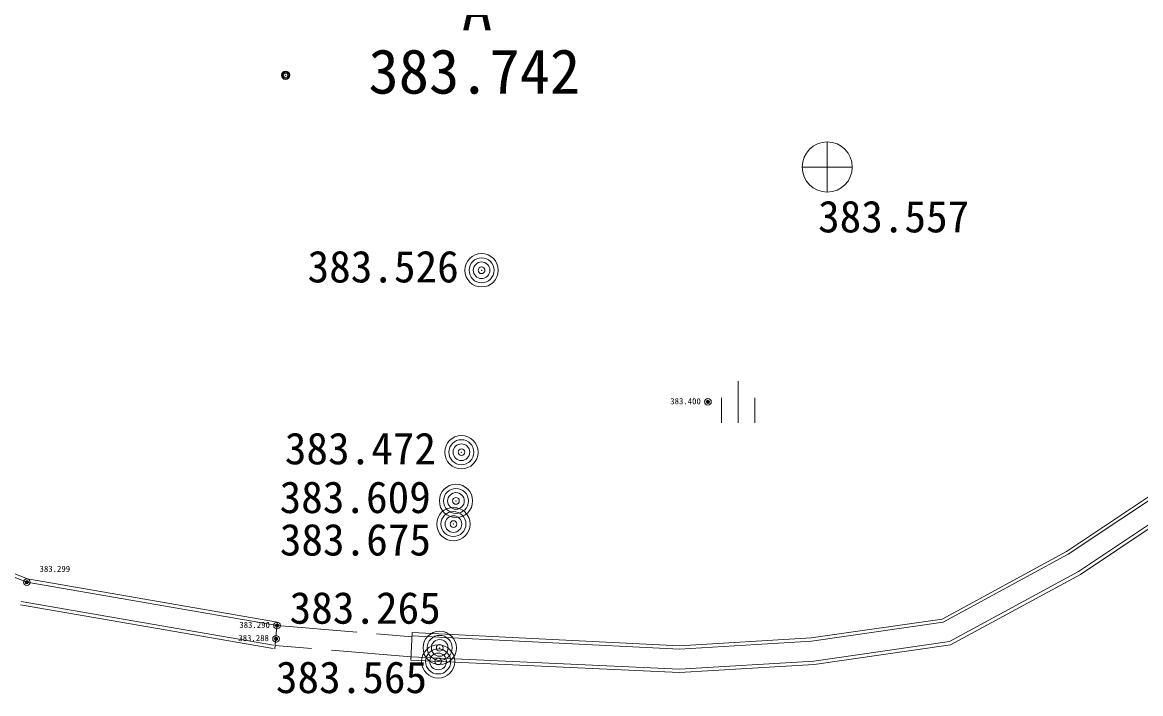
# Model space of a CAD drawing. Units: millimetres, scale not verified. Extents: x -77100 to 77100, y -52400 to 52400.
# Drawn here: x 13590 to 30365, y -35418 to -25359 of the extents above; entities that cross this region are included whole.
import ezdxf
from ezdxf.enums import TextEntityAlignment as Align

# ---------------------------------------------------------------- set-up
doc = ezdxf.new("R2010")
doc.units = ezdxf.units.MM
doc.header["$LTSCALE"] = 200
doc.header["$PDMODE"] = 32
doc.header["$PDSIZE"] = 100
doc.linetypes.add('DASHED', pattern=[7.5, 6, -1.5])
for name, color, linetype, lineweight in [('0-0_D-BGD', 7, 'Continuous', 13), ('0-1_D-BGD-HTXT', 251, 'Continuous', 13), ('0-3_D-BMK-SRVR', 3, 'Continuous', 13)]:
    doc.layers.add(name, color=color, linetype=linetype, lineweight=lineweight)
doc.styles.add('ＭＳ ゴシック', font='')
doc.styles.get('ＭＳ ゴシック').set_extended_font_data('MS Gothic')

msp = doc.modelspace()

# ---------------------------------------------------------------- linework, layer by layer
at = {"layer": '0-0_D-BGD'}
for p, q in [((24325.4, -31358), (24325.4, -30733)), ((24075.4, -30983), (24075.4, -31358)), ((24575.4, -30983), (24575.4, -31358)), ((17358.8, -34693.6), (13574.1, -34038.1)), ((17350.3, -34742.9), (13560.5, -34086.5)), ((17379.2, -34746.7), (17414.4, -34348.2)), ((19438, -34503.5), (19419.1, -34917.3)), ((19438.2, -34503.5), (23446.2, -34701.3)), ((19419.1, -34917.3), (23449, -35101.8))]:
    msp.add_line(p, q, dxfattribs=at)
at = {"layer": '0-0_D-BGD', "linetype": 'DASHED'}
for p, q in [((17410, -34398.1), (19435.1, -34567.6)), ((19421.4, -34867.3), (17383.6, -34696.9))]:
    msp.add_line(p, q, dxfattribs=at)
at = {"layer": '0-0_D-BGD'}
for points in [[(23449, -35101.8), (25465.6, -34980.3), (27515.5, -34685.3), (29460.7, -33630.5), (31098.5, -32539.8), (32661.1, -31242.2), (38208.2, -25464.5), (41403, -22376.2), (41581.5, -22194.2), (42562.5, -20166.9), (42843.7, -18229.7)], [(23446.1, -34701.3), (25425, -34582), (27387.7, -34299.6), (29254.1, -33287.5), (30859.2, -32218.5), (32388.2, -30948.8), (37924.9, -25182.1), (41084.3, -22128)], [(19421.4, -34867.3), (23448.6, -35051.8), (25460.6, -34930.5), (27499.5, -34637.1), (29434.9, -33587.6), (31068.6, -32499.6), (32627, -31205.5), (38172.8, -25429.2)], [(17418.5, -34348.8), (13669.2, -33699.3), (12602.8, -33278.3), (7886.1, -31411.7), (1583.3, -29554.7), (525.3, -28794.4)], [(32422.3, -30985.5), (30889.2, -32258.7), (29279.9, -33330.3), (27403.6, -34347.8), (25430.1, -34631.8), (23446.5, -34751.4), (19435.7, -34553.5)], [(17410, -34398.1), (13655.6, -33747.7), (12584.4, -33324.8), (7869.8, -31459)]]:
    msp.add_lwpolyline(points, dxfattribs=at)
at = {"layer": '0-1_D-BGD-HTXT'}
for centre, radius in [((17538.9, -26150.9), 62.5), ((17538.9, -26150.9), 46.9), ((17538.9, -26150.9), 31.2), ((23874.2, -31046.3), 25), ((23874.2, -31046.3), 18.8), ((23874.2, -31046.3), 12.5), ((13655.6, -33747.7), 25), ((13655.6, -33747.7), 18.8), ((13655.6, -33747.7), 12.5), ((17410, -34398.1), 25), ((17410, -34398.1), 18.8), ((17410, -34398.1), 12.5), ((17395.1, -34595.9), 25), ((17395.1, -34595.9), 18.8), ((17395.1, -34595.9), 12.5)]:
    msp.add_circle(centre, radius, dxfattribs=at)
at = {"layer": '0-1_D-BGD-HTXT', "color": 7}
for centre, radius in [((20479.4, -29073.9), 250), ((20479.4, -29073.9), 187.5), ((20479.4, -29073.9), 125), ((20176.2, -31799.7), 250), ((20176.2, -31799.7), 187.5), ((20176.2, -31799.7), 125), ((20094.9, -32530.1), 250), ((20094.9, -32530.1), 187.5), ((20094.9, -32530.1), 125), ((20056.4, -32876.4), 250), ((20056.4, -32876.4), 187.5), ((20056.4, -32876.4), 125), ((19850, -34731.8), 250), ((19850, -34731.8), 187.5), ((19827.3, -34936), 250), ((19850, -34731.8), 125), ((19827.3, -34936), 187.5), ((19827.3, -34936), 125)]:
    msp.add_circle(centre, radius, dxfattribs=at)
at = {"layer": '0-1_D-BGD-HTXT'}
for p in [(17538.9, -26150.9), (20479.4, -29073.9), (23874.2, -31046.3), (20176.2, -31799.7), (20094.9, -32530.1), (20056.4, -32876.4), (13655.6, -33747.7), (17410, -34398.1), (17395.1, -34595.9), (19850, -34731.8), (19827.3, -34936)]:
    msp.add_point(p, dxfattribs=at)
at = {"layer": '0-3_D-BMK-SRVR'}
for p, q in [((25664.6, -27901), (25664.6, -27151)), ((25289.6, -27526), (26039.6, -27526))]:
    msp.add_line(p, q, dxfattribs=at)
msp.add_circle((25664.6, -27526), 375, dxfattribs=at)

# ---------------------------------------------------------------- texts
at = {"layer": '0-1_D-BGD-HTXT', "color": 7, "style": 'ＭＳ ゴシック'}
for s, p in [('383.526', (17868.3, -29398.7)), ('383.472', (17526.9, -32124.5)), ('383.609', (17448.9, -32854.9)), ('383.675', (17452, -33491.3)), ('383.265', (17598.5, -34513.1)), ('383.565', (17392.8, -35552.7))]:
    msp.add_text(s, height=476.3, dxfattribs=at).set_placement(p, align=Align.BOTTOM_LEFT)
at = {"layer": '0-1_D-BGD-HTXT', "style": 'ＭＳ ゴシック', "width": 1.05}
for s, p in [('383.400', (23309.2, -31108.8)), ('383.299', (13847.9, -33620.7)), ('383.290', (16845, -34460.6)), ('383.288', (16830.1, -34658.4))]:
    msp.add_text(s, height=91.64, dxfattribs=at).set_placement(p, align=Align.BOTTOM_LEFT)
at = {"layer": '0-3_D-BMK-SRVR', "style": 'ＭＳ ゴシック'}
for s, height, p in [('A', 666.9, (20182.7, -25679.7)), ('383.742', 666.9, (18782.3, -26626.3)), ('383.557', 476.3, (25526.5, -28648.6))]:
    msp.add_text(s, height=height, dxfattribs=at).set_placement(p, align=Align.BOTTOM_LEFT)

doc.saveas('drawing.dxf')
